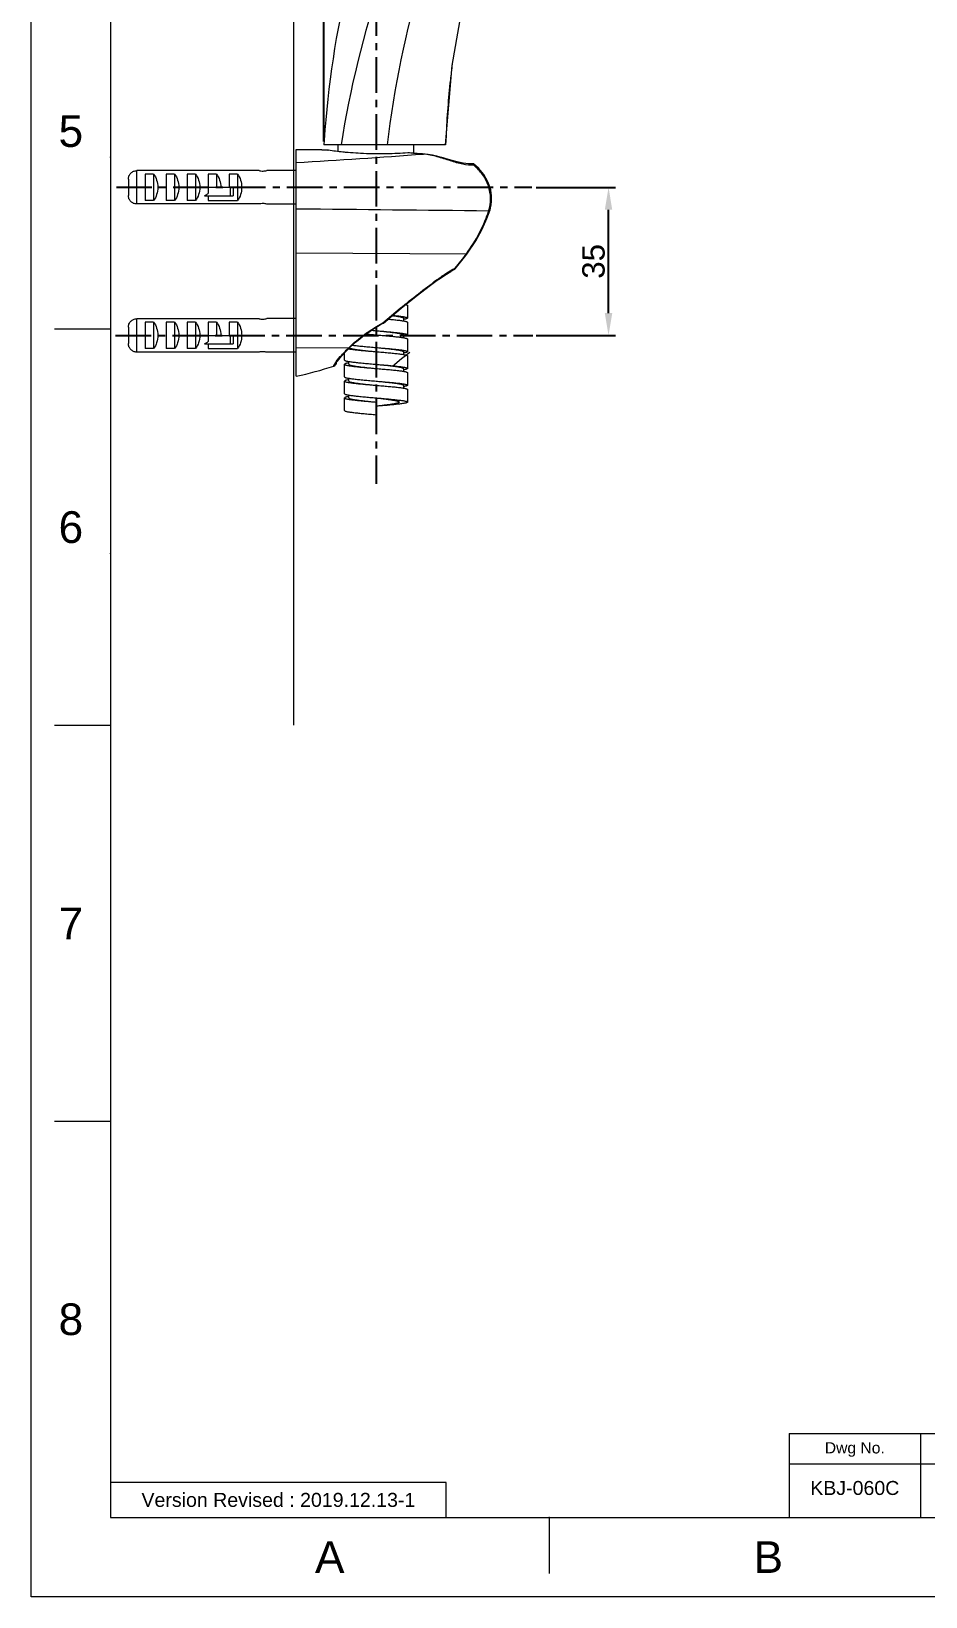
# Model space of a CAD drawing. Header units: millimetres. Extents: x 789 to 1209, y -1278 to -684.
# Drawn here: x 789.1 to 948.9, y -1277.8 to -998.3 of the extents above; entities that cross this region are included whole.
import ezdxf

# ---------------------------------------------------------------- set-up
doc = ezdxf.new("R2010")
doc.units = ezdxf.units.MM
doc.header["$LTSCALE"] = 0.1
doc.linetypes.add('CENTERX2', pattern=[101.6, 63.5, -12.7, 12.7, -12.7])
doc.layers.get('0').update_dxf_attribs({"lineweight": 13})
doc.layers.add('CENTER', color=1, linetype='CENTERX2')
doc.layers.add('TEXT', color=2, linetype='Continuous')
doc.layers.add('DIM', color=3, linetype='Continuous', lineweight=9)
doc.layers.add('FORM', color=7, linetype='Continuous', lineweight=13)
doc.styles.get("Standard").update_dxf_attribs({"font": 'arial.ttf'})
doc.dimstyles.new('ISO-25', dxfattribs={"dimtxt": 2.5, "dimasz": 2.5, "dimexe": 1.25, "dimexo": 0.625, "dimtad": 1, "dimlfac": 1.333333, "dimtxsty": 'Standard', "dimcen": 2.5, "dimadec": 0, "dimazin": 0, "dimtfac": 1, "dimtmove": 0, "dimatfit": 3, "dimfxl": 0, "dimarcsym": 0})

# ---------------------------------------------------------------- blocks, each defined once
blk = doc.blocks.new('*D16')
at = {"layer": 'Defpoints', "color": 0}
for p in [(951.9, -851.79), (951.9, -875.42), (841.42, -1018.59)]:
    blk.add_point(p, dxfattribs=at)
at = {"layer": 'DIM', "color": 0, "linetype": 'ByBlock', "lineweight": -2}
for p, q in [((841.42, -1017.97), (841.42, -850.54)), ((845.42, -851.79), (947.9, -851.79)), ((951.9, -874.79), (951.9, -850.54))]:
    blk.add_line(p, q, dxfattribs=at)
at = {"layer": 'DIM', "color": 0}
for points in [[(845.42, -851.13), (845.42, -852.46), (841.42, -851.79)], [(947.9, -851.13), (947.9, -852.46), (951.9, -851.79)]]:
    blk.add_solid(points, dxfattribs=at)
at = {"layer": 'DIM', "color": 0, "insert": (896.66, -848.76), "char_height": 4, "attachment_point": 5}
blk.add_mtext('147,3', dxfattribs=at)
blk = doc.blocks.new('*D19')
at = {"layer": 'Defpoints', "color": 0}
for p in [(878.74, -1026.17), (892.27, -1026.17), (878.74, -1052.61)]:
    blk.add_point(p, dxfattribs=at)
at = {"layer": 'DIM', "color": 0, "linetype": 'ByBlock', "lineweight": -2}
for p, q in [((879.36, -1026.17), (893.52, -1026.17)), ((892.27, -1048.61), (892.27, -1030.17)), ((879.36, -1052.61), (893.52, -1052.61))]:
    blk.add_line(p, q, dxfattribs=at)
at = {"layer": 'DIM', "color": 0}
for points in [[(891.6, -1030.17), (892.93, -1030.17), (892.27, -1026.17)], [(891.6, -1048.61), (892.93, -1048.61), (892.27, -1052.61)]]:
    blk.add_solid(points, dxfattribs=at)
at = {"layer": 'DIM', "color": 0, "insert": (889.6, -1039.39), "char_height": 4, "attachment_point": 5, "rotation": 90}
blk.add_mtext('35', dxfattribs=at)

msp = doc.modelspace()

# ---------------------------------------------------------------- linework, layer by layer
for p, q in [((803.291, -697.981), (803.291, -1263.637)), ((803.291, -1051.516), (793.291, -1051.516)), ((803.291, -1122.223), (793.291, -1122.223)), ((803.291, -1192.93), (793.291, -1192.93)), ((803.291, -1263.637), (1195.008, -1263.637)), ((881.634, -1263.637), (881.634, -1273.637))]:
    msp.add_line(p, q)
at = {"color": 7, "linetype": 'Continuous'}
for p, q in [((836.049, -1122.173), (836.049, -725.107)), ((863.168, -1018.59), (864.333, -1004.39)), ((863.233, -1016.971), (863.168, -1018.59)), ((836.493, -1059.887), (836.493, -1019.387)), ((836.493, -1019.387), (841.068, -1019.387)), ((841.068, -1019.537), (841.068, -1019.387)), ((842.109, -1019.541), (841.068, -1019.54)), ((841.473, -1017.726), (841.418, -1018.59)), ((841.473, -1017.726), (841.418, -1018.59)), ((863.168, -1018.59), (841.418, -1018.59)), ((842.25, -1019.554), (842.109, -1019.541)), ((843.993, -1019.787), (843.993, -1018.59)), ((856.439, -1020.008), (856.439, -1019.999)), ((857.493, -1020.095), (857.493, -1018.59)), ((858.734, -1020.186), (858.091, -1020.142)), ((859.311, -1020.222), (858.714, -1020.185)), ((868.033, -1021.948), (867.289, -1021.96)), ((868.126, -1021.974), (868.033, -1021.948)), ((806.493, -1024.713), (806.493, -1027.618)), ((829.843, -1023.189), (807.993, -1023.189)), ((807.993, -1029.142), (807.993, -1023.189)), ((810.993, -1023.823), (809.493, -1023.823)), ((809.493, -1023.823), (809.493, -1028.507)), ((810.993, -1023.823), (810.993, -1028.507)), ((814.743, -1023.823), (813.243, -1023.823)), ((813.243, -1023.823), (813.243, -1028.507)), ((814.743, -1023.823), (814.743, -1028.507)), ((818.493, -1023.823), (816.993, -1023.823)), ((816.993, -1023.823), (816.993, -1028.507)), ((818.493, -1023.823), (818.493, -1028.507)), ((822.243, -1023.823), (820.743, -1023.823)), ((820.743, -1023.823), (820.743, -1026.165)), ((822.243, -1023.823), (822.243, -1026.165)), ((825.993, -1023.823), (824.493, -1023.823)), ((824.493, -1023.823), (824.493, -1026.165)), ((825.993, -1023.823), (825.993, -1028.507)), ((831.218, -1023.172), (831.243, -1023.165)), ((831.243, -1023.165), (831.218, -1023.172)), ((836.493, -1023.165), (831.243, -1023.165)), ((820.073, -1027.665), (825.237, -1027.665)), ((820.743, -1026.165), (825.237, -1026.165)), ((820.743, -1026.165), (820.743, -1027.258)), ((820.743, -1027.665), (820.743, -1028.507)), ((824.676, -1026.165), (824.676, -1027.665)), ((825.237, -1026.165), (825.237, -1027.665)), ((829.843, -1029.142), (807.993, -1029.142)), ((810.993, -1028.507), (809.493, -1028.507)), ((814.743, -1028.507), (813.243, -1028.507)), ((818.493, -1028.507), (816.993, -1028.507)), ((820.743, -1028.507), (825.993, -1028.507)), ((831.218, -1029.159), (831.243, -1029.165)), ((831.243, -1029.165), (831.218, -1029.159)), ((836.493, -1029.165), (831.243, -1029.165)), ((836.493, -1037.867), (866.898, -1038.03)), ((861.896, -1042.597), (863.018, -1041.825)), ((863.018, -1041.825), (864.068, -1041.168)), ((864.064, -1041.171), (864.82, -1040.764)), ((864.847, -1040.744), (864.82, -1040.764)), ((864.869, -1040.699), (864.847, -1040.743)), ((864.868, -1040.584), (864.869, -1040.699)), ((858.12, -1045.438), (859.467, -1044.398)), ((859.442, -1044.417), (860.721, -1043.452)), ((856.368, -1047.258), (856.368, -1049.508)), ((856.732, -1046.532), (858.157, -1045.41)), ((829.843, -1049.629), (807.993, -1049.629)), ((807.993, -1055.582), (807.993, -1049.629)), ((810.993, -1050.263), (809.493, -1050.263)), ((809.493, -1050.263), (809.493, -1054.947)), ((810.993, -1050.263), (810.993, -1054.947)), ((814.743, -1050.263), (813.243, -1050.263)), ((813.243, -1050.263), (813.243, -1054.947)), ((814.743, -1050.263), (814.743, -1054.947)), ((818.493, -1050.263), (816.993, -1050.263)), ((816.993, -1050.263), (816.993, -1054.947)), ((818.493, -1050.263), (818.493, -1054.947)), ((822.243, -1050.263), (820.743, -1050.263)), ((820.743, -1050.263), (820.743, -1052.605)), ((822.243, -1050.263), (822.243, -1052.605)), ((825.993, -1050.263), (824.493, -1050.263)), ((824.493, -1050.263), (824.493, -1052.605)), ((825.993, -1050.263), (825.993, -1054.947)), ((831.218, -1049.612), (831.243, -1049.605)), ((831.243, -1049.605), (831.218, -1049.612)), ((836.493, -1049.605), (831.243, -1049.605)), ((851.361, -1050.792), (852.037, -1050.418)), ((851.79, -1050.554), (852.037, -1050.418)), ((851.945, -1050.362), (851.972, -1050.339)), ((851.945, -1050.362), (852.036, -1050.418)), ((852.037, -1050.418), (852.039, -1050.416)), ((855.618, -1049.508), (855.618, -1050.012)), ((856.368, -1050.258), (856.368, -1052.508)), ((806.493, -1051.153), (806.493, -1054.058)), ((820.743, -1052.605), (825.237, -1052.605)), ((820.743, -1052.605), (820.743, -1053.698)), ((824.676, -1052.605), (824.676, -1054.105)), ((825.237, -1052.605), (825.237, -1054.105)), ((855.618, -1052.508), (855.618, -1053.009)), ((856.368, -1053.258), (856.368, -1055.508)), ((829.843, -1055.582), (807.993, -1055.582)), ((810.993, -1054.947), (809.493, -1054.947)), ((814.743, -1054.947), (813.243, -1054.947)), ((818.493, -1054.947), (816.993, -1054.947)), ((820.073, -1054.105), (825.237, -1054.105)), ((820.743, -1054.105), (820.743, -1054.947)), ((820.743, -1054.947), (825.993, -1054.947)), ((831.218, -1055.599), (831.243, -1055.605)), ((831.243, -1055.605), (831.218, -1055.599)), ((836.493, -1055.605), (831.243, -1055.605)), ((836.493, -1054.808), (845.929, -1054.746)), ((845.118, -1057.008), (845.118, -1055.567)), ((855.618, -1055.508), (855.618, -1056.012)), ((856.368, -1055.508), (856.367, -1055.516)), ((856.368, -1056.258), (856.368, -1058.508)), ((843.614, -1057.271), (843.622, -1057.26)), ((843.758, -1057.322), (843.881, -1057.141)), ((845.118, -1060.008), (845.118, -1057.758)), ((845.868, -1057.758), (845.868, -1057.257)), ((855.618, -1058.508), (855.618, -1059.01)), ((845.118, -1063.008), (845.118, -1060.758)), ((845.868, -1060.758), (845.868, -1060.254)), ((855.618, -1061.508), (855.618, -1062.011)), ((856.368, -1059.258), (856.368, -1061.508)), ((845.118, -1066.008), (845.118, -1063.758)), ((845.868, -1063.758), (845.868, -1063.255)), ((850.743, -1063.758), (850.809, -1063.764)), ((850.743, -1064.508), (850.832, -1064.516)), ((850.809, -1063.764), (850.821, -1063.765)), ((850.821, -1064.516), (850.821, -1063.766)), ((850.832, -1066.766), (850.832, -1064.516)), ((856.368, -1062.258), (856.368, -1064.508)), ((850.743, -1066.758), (850.832, -1066.766))]:
    msp.add_line(p, q, dxfattribs=at)
msp.add_lwpolyline([(789.15, -683.839), (1209.15, -683.839), (1209.15, -1277.779), (789.15, -1277.779)], close=True)
for points in [[(864.333, -1004.39), (866.984, -989.403), (871.123, -974.543), (876.552, -960.421)], [(856.437, -1019.999), (855.683, -1020.054), (854.283, -1020.13), (852.765, -1020.178), (851.183, -1020.191), (849.567, -1020.168), (847.987, -1020.109), (846.487, -1020.018), (845.113, -1019.904), (843.913, -1019.778), (842.919, -1019.653), (842.25, -1019.554)], [(858.105, -1020.143), (857.411, -1020.088), (856.69, -1020.024), (856.437, -1019.999)], [(868.033, -1021.948), (867.268, -1021.959), (866.221, -1021.838), (864.991, -1021.569), (863.69, -1021.21), (862.589, -1020.893), (861.622, -1020.631), (860.768, -1020.433), (859.997, -1020.296), (859.311, -1020.222)], [(867.289, -1021.96), (866.292, -1021.85), (865.133, -1021.604), (863.835, -1021.252), (862.698, -1020.923), (861.704, -1020.652), (860.829, -1020.445), (860.043, -1020.302), (859.341, -1020.224)], [(864.847, -1040.744), (866.949, -1038.126), (868.549, -1035.731), (869.683, -1033.636), (870.515, -1031.758), (871.093, -1030.197), (871.361, -1028.845), (871.365, -1027.583), (871.14, -1026.322), (870.675, -1025.063), (869.972, -1023.864), (869.038, -1022.763), (868.125, -1021.974)], [(864.847, -1040.744), (866.789, -1038.341), (868.347, -1036.063), (869.491, -1034.023), (870.346, -1032.171), (870.939, -1030.647), (871.304, -1029.293), (871.388, -1027.99), (871.22, -1026.644), (870.777, -1025.288), (870.067, -1024), (869.099, -1022.824), (868.147, -1021.993)], [(860.701, -1043.467), (861.911, -1042.586), (863.031, -1041.816)], [(852.039, -1050.416), (853.655, -1049.037), (855.249, -1047.723), (856.732, -1046.532)], [(845.726, -1055.102), (846.192, -1054.643), (846.702, -1054.165), (847.269, -1053.665), (847.904, -1053.139), (848.628, -1052.582), (849.447, -1051.996), (850.363, -1051.393), (851.361, -1050.792)], [(843.881, -1057.141), (844.064, -1056.904), (844.301, -1056.619), (844.589, -1056.292), (844.924, -1055.928), (845.304, -1055.53), (845.726, -1055.102)], [(853.673, -1058.097), (853.688, -1058.084), (855.305, -1056.753), (856.78, -1055.568)], [(843.696, -1057.427), (843.698, -1057.429), (843.758, -1057.322)]]:
    msp.add_lwpolyline(points, dxfattribs=at)
for centre, radius, start, end in [((1023.144, -1024.477), 160.09, 172.71886, 173.72333), ((1020.323, -1024.195), 157.255, 173.7131, 177.36667), ((846.811, -990.115), 29.801, 260.93559, 261.16957), ((735.577, 636.864), 1661.69, 273.481762, 274.266173), ((758.084, -10426.336), 9396.605, 89.3123726, 89.5218957), ((834.047, -1013.998), 40.703, 319.21908, 323.81207), ((869.686, -1050.133), 10.696, 116.77245, 117.44167), ((824.431, -1002.275), 58.861, 281.82525, 288.58788), ((849.162, -1061.479), 6.963, 142.81579, 143.57704), ((849.86, -1062.007), 7.838, 142.54778, 142.72652)]:
    msp.add_arc(centre, radius, start, end, dxfattribs=at)
at = {"color": 7, "linetype": 'Continuous', "extrusion": (0, 0, -1)}
for centre, start_param, end_param in [((809.743, -1026.165), 6.9583168, 8.7496464), ((813.493, -1026.165), 6.9583168, 8.7496464), ((817.243, -1026.165), 0.6751315, 2.4664611), ((820.993, -1026.165), 0.6751315, 1.5707963), ((824.743, -1026.165), 6.9583168, 8.7496464), ((809.743, -1052.605), 6.9583168, 8.7496464), ((813.493, -1052.605), 6.9583168, 8.7496464), ((817.243, -1052.605), 0.6751315, 2.4664611), ((820.993, -1052.605), 0.6751315, 1.5707963), ((824.743, -1052.605), 6.9583168, 8.7496464)]:
    msp.add_ellipse(centre, major_axis=(0, 3), ratio=0.6666667, start_param=start_param, end_param=end_param, dxfattribs=at)
at = {"color": 7, "linetype": 'Continuous'}
for points, knots in [([(886.35, -912.946), (879.793, -920.072), (867.898, -935.431), (854.22, -961.108), (845.034, -988.758), (842.11, -1008.02), (841.473, -1017.726)], [0, 0, 0, 0, 0.2503238, 0.4992769, 0.7485754, 1, 1, 1, 1]), ([(889.752, -916.023), (884.7, -922.625), (877.738, -933.442), (869.169, -948.839), (862.721, -961.537), (856.74, -975.019), (849.756, -993.828), (846.041, -1008.591), (844.476, -1018.59)], [0, 0, 0, 0, 0.2206134, 0.3402569, 0.4677015, 0.5983814, 0.7314125, 1, 1, 1, 1]), ([(893.904, -919.84), (889.384, -925.495), (882.997, -934.972), (875.108, -948.892), (866.818, -965.522), (858.013, -988.655), (853.893, -1008.409), (852.735, -1018.59)], [0, 0, 0, 0, 0.2007661, 0.3158166, 0.4436912, 0.7158274, 1, 1, 1, 1]), ([(856.438, -1020.008), (855.18, -1020.108), (852.534, -1020.226), (848.642, -1020.183), (845.165, -1019.944), (843.081, -1019.694), (842.236, -1019.562)], [0, 0, 0, 0, 0.2660539, 0.5578368, 0.8198367, 1, 1, 1, 1]), ([(859.19, -1020.222), (858.948, -1020.206), (858.03, -1020.153), (857.113, -1020.074), (856.439, -1020.008)], [0, 0, 0, 0, 0.2636987, 1, 1, 1, 1]), ([(868.227, -1022.24), (867.566, -1022.264), (866.132, -1022.07), (863.965, -1021.429), (862.045, -1020.797), (860.431, -1020.384), (859.604, -1020.249), (859.19, -1020.222)], [0, 0, 0, 0, 0.2135962, 0.4620534, 0.7302666, 0.8661614, 1, 1, 1, 1]), ([(868.227, -1022.24), (868.225, -1022.21), (868.214, -1022.117), (868.179, -1022.014), (868.126, -1021.974)], [0, 0, 0, 0, 0.3112674, 1, 1, 1, 1]), ([(870.853, -1030.408), (871.096, -1029.686), (871.322, -1028.149), (870.914, -1025.875), (869.855, -1023.835), (868.807, -1022.721), (868.227, -1022.24)], [0, 0, 0, 0, 0.2513151, 0.5015084, 0.7512645, 1, 1, 1, 1]), ([(806.493, -1024.713), (806.493, -1024.614), (806.511, -1024.416), (806.622, -1024.035), (806.898, -1023.61), (807.317, -1023.326), (807.696, -1023.209), (807.894, -1023.189), (807.993, -1023.189)], [0, 0, 0, 0, 0.1253089, 0.2506187, 0.500024, 0.7493951, 0.874697, 1, 1, 1, 1]), ([(829.843, -1023.189), (829.948, -1023.212), (830.196, -1023.253), (830.659, -1023.273), (831.013, -1023.221), (831.218, -1023.172)], [0, 0, 0, 0, 0.2320424, 0.5436019, 1, 1, 1, 1]), ([(807.993, -1029.142), (807.894, -1029.142), (807.696, -1029.122), (807.317, -1029.005), (806.898, -1028.72), (806.622, -1028.296), (806.511, -1027.915), (806.493, -1027.717), (806.493, -1027.618)], [0, 0, 0, 0, 0.125303, 0.2506049, 0.499976, 0.7493813, 0.8746911, 1, 1, 1, 1]), ([(820.073, -1027.665), (820.133, -1027.639), (820.37, -1027.528), (820.594, -1027.386), (820.743, -1027.258)], [0, 0, 0, 0, 0.2510721, 1, 1, 1, 1]), ([(831.218, -1029.159), (831.013, -1029.11), (830.659, -1029.058), (830.196, -1029.077), (829.948, -1029.119), (829.843, -1029.142)], [0, 0, 0, 0, 0.456368, 0.7679436, 1, 1, 1, 1]), ([(866.898, -1038.03), (867.746, -1036.869), (868.899, -1035.032), (870.111, -1032.426), (870.625, -1031.085), (870.853, -1030.408)], [0, 0, 0, 0, 0.5006977, 0.7510315, 1, 1, 1, 1]), ([(851.972, -1050.339), (852.984, -1049.456), (855.077, -1047.711), (858.277, -1045.172), (860.98, -1043.103), (863.132, -1041.591), (864.215, -1040.922), (864.757, -1040.64)], [0, 0, 0, 0, 0.2506546, 0.508723, 0.7629194, 0.8859634, 1, 1, 1, 1]), ([(855.905, -1047.063), (855.909, -1047.064), (855.967, -1047.076), (856.068, -1047.1), (856.194, -1047.137), (856.278, -1047.17), (856.325, -1047.198), (856.354, -1047.221), (856.368, -1047.244), (856.368, -1047.258)], [0.87497496, 0.87497496, 0.87497496, 0.87497496, 0.87806664, 0.9179511, 0.94977282, 0.97354311, 0.98252181, 0.98972004, 1, 1, 1, 1]), ([(806.493, -1051.153), (806.493, -1051.054), (806.511, -1050.856), (806.622, -1050.475), (806.898, -1050.05), (807.317, -1049.766), (807.696, -1049.649), (807.894, -1049.629), (807.993, -1049.629)], [0, 0, 0, 0, 0.1253089, 0.2506187, 0.500024, 0.7493951, 0.874697, 1, 1, 1, 1]), ([(829.843, -1049.629), (829.948, -1049.652), (830.196, -1049.693), (830.659, -1049.713), (831.013, -1049.661), (831.218, -1049.612)], [0, 0, 0, 0, 0.2320424, 0.5436019, 1, 1, 1, 1]), ([(845.929, -1054.747), (846.775, -1053.913), (848.689, -1052.31), (850.8, -1050.977), (851.945, -1050.362)], [0, 0, 0, 0, 0.47739, 1, 1, 1, 1]), ([(852.735, -1049.681), (852.788, -1049.686), (853.166, -1049.72), (853.829, -1049.783), (854.56, -1049.862), (855.078, -1049.927), (855.405, -1049.973), (855.689, -1050.019), (855.924, -1050.065), (856.089, -1050.105), (856.196, -1050.139), (856.256, -1050.162), (856.304, -1050.185), (856.345, -1050.211), (856.368, -1050.24), (856.368, -1050.258)], [0.35002977, 0.35002977, 0.35002977, 0.35002977, 0.3783321, 0.54939724, 0.69954492, 0.76497014, 0.82312803, 0.87349201, 0.91562233, 0.9492043, 0.9627343, 0.97409144, 0.98331947, 0.99052225, 1, 1, 1, 1]), ([(853.488, -1049.044), (853.722, -1049.071), (854.064, -1049.114), (854.5, -1049.177), (854.784, -1049.223), (855.029, -1049.27), (855.234, -1049.315), (855.395, -1049.361), (855.502, -1049.401), (855.563, -1049.435), (855.599, -1049.462), (855.618, -1049.491), (855.618, -1049.508)], [0.55511149, 0.55511149, 0.55511149, 0.55511149, 0.69748562, 0.76279212, 0.82088489, 0.87124566, 0.91345519, 0.94721555, 0.9724274, 0.98191106, 0.98945456, 1, 1, 1, 1]), ([(853.533, -1049.006), (853.645, -1049.017), (854.041, -1049.056), (854.56, -1049.112), (855.078, -1049.177), (855.405, -1049.223), (855.689, -1049.27), (855.924, -1049.315), (856.089, -1049.355), (856.196, -1049.389), (856.256, -1049.412), (856.304, -1049.435), (856.345, -1049.461), (856.368, -1049.49), (856.368, -1049.508)], [0.49044307, 0.49044307, 0.49044307, 0.49044307, 0.54939675, 0.69954509, 0.76496912, 0.82312912, 0.87349005, 0.91562423, 0.94920161, 0.96273349, 0.97409354, 0.98331903, 0.9905197, 1, 1, 1, 1]), ([(856.368, -1049.508), (856.368, -1049.534), (856.323, -1049.573), (856.255, -1049.605), (856.171, -1049.636), (856.065, -1049.666), (855.88, -1049.711), (855.729, -1049.739), (855.621, -1049.757)], [0, 0, 0, 0, 0.0973575, 0.1806662, 0.2905866, 0.4276701, 0.5919193, 1, 1, 1, 1]), ([(848.791, -1052.339), (849.076, -1052.365), (849.726, -1052.422), (850.377, -1052.477), (850.743, -1052.508)], [0.65700522, 0.65700522, 0.65700522, 0.65700522, 0.80715602, 1, 1, 1, 1]), ([(848.824, -1052.315), (848.842, -1052.317), (849.164, -1052.351), (849.804, -1052.416), (850.426, -1052.477), (850.743, -1052.508)], [0.61216358, 0.61216358, 0.61216358, 0.61216358, 0.6228669, 0.80777614, 1, 1, 1, 1]), ([(850.743, -1051.758), (851.06, -1051.789), (851.682, -1051.85), (852.585, -1051.942), (853.417, -1052.033), (854.052, -1052.112), (854.5, -1052.177), (854.784, -1052.223), (855.029, -1052.27), (855.234, -1052.315), (855.395, -1052.361), (855.502, -1052.401), (855.563, -1052.435), (855.599, -1052.462), (855.618, -1052.491), (855.618, -1052.508)], [0, 0, 0, 0, 0.1922217, 0.3771293, 0.5476986, 0.6974799, 0.7627855, 0.8208795, 0.8712398, 0.9134511, 0.9472113, 0.9724254, 0.9819094, 0.9894548, 1, 1, 1, 1]), ([(850.743, -1051.758), (851.109, -1051.789), (851.826, -1051.85), (852.868, -1051.942), (853.829, -1052.033), (854.56, -1052.112), (855.078, -1052.177), (855.405, -1052.223), (855.689, -1052.269), (855.924, -1052.315), (856.089, -1052.355), (856.196, -1052.389), (856.256, -1052.412), (856.304, -1052.435), (856.345, -1052.461), (856.368, -1052.49), (856.368, -1052.508)], [0, 0, 0, 0, 0.1928441, 0.3783321, 0.5493972, 0.6995449, 0.7649701, 0.823128, 0.873492, 0.9156223, 0.9492043, 0.9627343, 0.9740914, 0.9833195, 0.9905222, 1, 1, 1, 1]), ([(850.743, -1052.508), (851.109, -1052.539), (851.826, -1052.6), (852.868, -1052.692), (853.829, -1052.783), (854.56, -1052.862), (855.077, -1052.927), (855.405, -1052.973), (855.689, -1053.019), (855.924, -1053.065), (856.089, -1053.105), (856.196, -1053.139), (856.256, -1053.162), (856.304, -1053.185), (856.345, -1053.211), (856.368, -1053.24), (856.368, -1053.258)], [0, 0, 0, 0, 0.1928416, 0.3783272, 0.5493908, 0.6995381, 0.7649644, 0.8231221, 0.8734859, 0.9156184, 0.9491986, 0.962729, 0.9740903, 0.9833189, 0.9905198, 1, 1, 1, 1]), ([(856.368, -1052.508), (856.368, -1052.534), (856.324, -1052.572), (856.258, -1052.604), (856.175, -1052.635), (856.072, -1052.665), (855.89, -1052.708), (855.742, -1052.736), (855.636, -1052.754)], [0, 0, 0, 0, 0.097839, 0.1812061, 0.2910633, 0.4280802, 0.5921976, 1, 1, 1, 1]), ([(807.993, -1055.582), (807.894, -1055.582), (807.696, -1055.562), (807.317, -1055.445), (806.898, -1055.16), (806.622, -1054.736), (806.511, -1054.355), (806.493, -1054.157), (806.493, -1054.058)], [0, 0, 0, 0, 0.125303, 0.2506049, 0.499976, 0.7493813, 0.8746911, 1, 1, 1, 1]), ([(820.073, -1054.105), (820.133, -1054.079), (820.37, -1053.968), (820.594, -1053.826), (820.743, -1053.698)], [0, 0, 0, 0, 0.2510721, 1, 1, 1, 1]), ([(831.218, -1055.599), (831.013, -1055.55), (830.659, -1055.498), (830.196, -1055.517), (829.948, -1055.559), (829.843, -1055.582)], [0, 0, 0, 0, 0.456368, 0.7679436, 1, 1, 1, 1]), ([(843.637, -1057.241), (843.939, -1056.848), (844.69, -1056.002), (845.477, -1055.191), (845.929, -1054.747)], [0, 0, 0, 0, 0.4386506, 1, 1, 1, 1]), ([(845.697, -1054.977), (845.725, -1054.982), (845.848, -1055.005), (846.08, -1055.043), (846.408, -1055.089), (846.925, -1055.154), (847.657, -1055.233), (848.618, -1055.324), (849.659, -1055.416), (850.377, -1055.477), (850.743, -1055.508)], [0.11133517, 0.11133517, 0.11133517, 0.11133517, 0.12650882, 0.17687257, 0.23502963, 0.30045625, 0.45060409, 0.62166897, 0.80715637, 1, 1, 1, 1]), ([(845.881, -1054.793), (845.884, -1054.797), (845.897, -1054.811), (845.923, -1054.831), (845.984, -1054.865), (846.091, -1054.905), (846.252, -1054.951), (846.457, -1054.996), (846.702, -1055.043), (846.986, -1055.089), (847.434, -1055.154), (848.069, -1055.233), (848.901, -1055.324), (849.804, -1055.416), (850.426, -1055.477), (850.743, -1055.508)], [0.00758081, 0.00758081, 0.00758081, 0.00758081, 0.0105432, 0.01808975, 0.02757411, 0.05278183, 0.08654608, 0.12875209, 0.17911598, 0.23720614, 0.30251484, 0.45229634, 0.62286675, 0.80777605, 1, 1, 1, 1]), ([(846.362, -1054.332), (846.373, -1054.333), (846.507, -1054.351), (846.925, -1054.404), (847.657, -1054.483), (848.618, -1054.574), (849.659, -1054.666), (850.377, -1054.727), (850.743, -1054.758)], [0.22916881, 0.22916881, 0.22916881, 0.22916881, 0.23503084, 0.30045399, 0.45060234, 0.62166796, 0.80715602, 1, 1, 1, 1]), ([(850.743, -1054.758), (851.06, -1054.789), (851.682, -1054.85), (852.585, -1054.942), (853.417, -1055.033), (854.052, -1055.112), (854.5, -1055.177), (854.784, -1055.223), (855.029, -1055.27), (855.234, -1055.315), (855.395, -1055.361), (855.502, -1055.401), (855.563, -1055.435), (855.599, -1055.462), (855.618, -1055.491), (855.618, -1055.508)], [0, 0, 0, 0, 0.192224, 0.3771336, 0.5477044, 0.6974865, 0.7627912, 0.8208859, 0.8712447, 0.9134562, 0.9472147, 0.9724283, 0.98191, 0.9894539, 1, 1, 1, 1]), ([(850.743, -1054.758), (851.109, -1054.789), (851.826, -1054.85), (852.868, -1054.942), (853.829, -1055.033), (854.56, -1055.112), (855.077, -1055.177), (855.405, -1055.223), (855.689, -1055.269), (855.924, -1055.315), (856.089, -1055.355), (856.196, -1055.389), (856.256, -1055.412), (856.304, -1055.435), (856.345, -1055.461), (856.368, -1055.49), (856.368, -1055.508)], [0, 0, 0, 0, 0.1928416, 0.3783272, 0.5493908, 0.6995381, 0.7649644, 0.8231221, 0.8734859, 0.9156184, 0.9491986, 0.962729, 0.9740903, 0.9833189, 0.9905198, 1, 1, 1, 1]), ([(850.743, -1055.508), (851.109, -1055.539), (851.826, -1055.6), (852.868, -1055.692), (853.829, -1055.783), (854.56, -1055.862), (855.078, -1055.927), (855.405, -1055.973), (855.689, -1056.019), (855.924, -1056.065), (856.089, -1056.105), (856.196, -1056.139), (856.256, -1056.162), (856.304, -1056.185), (856.345, -1056.211), (856.368, -1056.24), (856.368, -1056.258)], [0, 0, 0, 0, 0.192844, 0.3783321, 0.5493977, 0.699546, 0.7649692, 0.8231295, 0.8734907, 0.9156239, 0.9492029, 0.9627352, 0.9740927, 0.9833188, 0.9905212, 1, 1, 1, 1]), ([(856.367, -1055.516), (856.365, -1055.527), (856.349, -1055.551), (856.307, -1055.58), (856.246, -1055.609), (856.123, -1055.652), (855.917, -1055.703), (855.737, -1055.737), (855.634, -1055.755)], [0, 0, 0, 0, 0.043426, 0.1054341, 0.1910426, 0.3019131, 0.6005085, 1, 1, 1, 1]), ([(843.193, -1058.066), (843.187, -1057.964), (843.308, -1057.701), (843.458, -1057.482), (843.559, -1057.345)], [0, 0, 0, 0, 0.3748228, 1, 1, 1, 1]), ([(843.193, -1058.066), (843.327, -1058.02), (843.574, -1057.848), (843.686, -1057.569), (843.701, -1057.428)], [0, 0, 0, 0, 0.4997865, 1, 1, 1, 1]), ([(845.118, -1057.008), (845.118, -1057.026), (845.141, -1057.055), (845.182, -1057.081), (845.229, -1057.104), (845.29, -1057.127), (845.396, -1057.161), (845.562, -1057.201), (845.797, -1057.246), (846.08, -1057.293), (846.408, -1057.339), (846.925, -1057.404), (847.657, -1057.483), (848.618, -1057.574), (849.659, -1057.666), (850.377, -1057.727), (850.743, -1057.758)], [0, 0, 0, 0, 0.0094801, 0.0166796, 0.0259076, 0.037268, 0.0507977, 0.0843774, 0.1265088, 0.1768726, 0.2350296, 0.3004563, 0.4506041, 0.621669, 0.8071564, 1, 1, 1, 1]), ([(845.85, -1057.512), (845.745, -1057.53), (845.596, -1057.557), (845.415, -1057.601), (845.311, -1057.631), (845.228, -1057.662), (845.162, -1057.694), (845.118, -1057.732), (845.118, -1057.758)], [0, 0, 0, 0, 0.4078137, 0.5719393, 0.708958, 0.8188175, 0.9021841, 1, 1, 1, 1]), ([(845.118, -1057.758), (845.118, -1057.776), (845.141, -1057.805), (845.182, -1057.831), (845.229, -1057.854), (845.29, -1057.877), (845.396, -1057.911), (845.562, -1057.951), (845.797, -1057.996), (846.08, -1058.043), (846.408, -1058.089), (846.925, -1058.154), (847.657, -1058.233), (848.618, -1058.324), (849.659, -1058.416), (850.377, -1058.477), (850.743, -1058.508)], [0, 0, 0, 0, 0.0094778, 0.0166807, 0.0259084, 0.0372655, 0.0507958, 0.0843775, 0.1265081, 0.1768718, 0.23503, 0.3004549, 0.4506026, 0.6216678, 0.8071558, 1, 1, 1, 1]), ([(845.868, -1057.758), (845.868, -1057.775), (845.887, -1057.804), (845.923, -1057.831), (845.984, -1057.865), (846.091, -1057.905), (846.252, -1057.951), (846.457, -1057.996), (846.702, -1058.043), (846.986, -1058.089), (847.434, -1058.154), (848.069, -1058.233), (848.901, -1058.324), (849.804, -1058.416), (850.426, -1058.477), (850.743, -1058.508)], [0, 0, 0, 0, 0.0105432, 0.0180902, 0.027574, 0.0527819, 0.0865459, 0.1287523, 0.1791157, 0.2372064, 0.3025145, 0.452296, 0.6228665, 0.8077759, 1, 1, 1, 1]), ([(850.743, -1057.758), (851.06, -1057.789), (851.682, -1057.85), (852.585, -1057.942), (853.417, -1058.033), (854.052, -1058.112), (854.5, -1058.177), (854.784, -1058.223), (855.029, -1058.27), (855.234, -1058.315), (855.395, -1058.361), (855.502, -1058.401), (855.563, -1058.435), (855.599, -1058.462), (855.618, -1058.491), (855.618, -1058.508)], [0, 0, 0, 0, 0.1922242, 0.3771339, 0.5477048, 0.6974869, 0.7627911, 0.8208863, 0.8712447, 0.9134565, 0.9472147, 0.9724284, 0.9819095, 0.9894539, 1, 1, 1, 1]), ([(850.743, -1057.758), (851.109, -1057.789), (851.826, -1057.85), (852.868, -1057.942), (853.829, -1058.033), (854.56, -1058.112), (855.078, -1058.177), (855.405, -1058.223), (855.689, -1058.269), (855.924, -1058.315), (856.089, -1058.355), (856.196, -1058.389), (856.256, -1058.412), (856.304, -1058.435), (856.345, -1058.461), (856.368, -1058.49), (856.368, -1058.508)], [0, 0, 0, 0, 0.192844, 0.3783321, 0.5493977, 0.699546, 0.7649692, 0.8231295, 0.8734907, 0.9156239, 0.9492029, 0.9627352, 0.9740927, 0.9833188, 0.9905212, 1, 1, 1, 1]), ([(850.743, -1058.508), (851.109, -1058.539), (851.826, -1058.6), (852.868, -1058.692), (853.829, -1058.783), (854.56, -1058.862), (855.078, -1058.927), (855.405, -1058.973), (855.689, -1059.019), (855.924, -1059.065), (856.089, -1059.105), (856.196, -1059.139), (856.256, -1059.162), (856.304, -1059.185), (856.345, -1059.211), (856.368, -1059.24), (856.368, -1059.258)], [0, 0, 0, 0, 0.1928439, 0.3783314, 0.5493962, 0.6995438, 0.764971, 0.8231271, 0.8734925, 0.9156218, 0.949204, 0.9627326, 0.9740915, 0.9833206, 0.9905213, 1, 1, 1, 1]), ([(856.368, -1058.508), (856.368, -1058.534), (856.323, -1058.572), (856.257, -1058.604), (856.173, -1058.635), (856.068, -1058.665), (855.885, -1058.709), (855.735, -1058.737), (855.628, -1058.756)], [0, 0, 0, 0, 0.0975933, 0.1809424, 0.2908288, 0.4278716, 0.5920652, 1, 1, 1, 1]), ([(845.118, -1060.008), (845.118, -1060.026), (845.141, -1060.055), (845.182, -1060.081), (845.229, -1060.104), (845.29, -1060.127), (845.396, -1060.161), (845.562, -1060.201), (845.797, -1060.246), (846.08, -1060.293), (846.408, -1060.339), (846.925, -1060.404), (847.657, -1060.483), (848.618, -1060.574), (849.659, -1060.666), (850.377, -1060.727), (850.743, -1060.758)], [0, 0, 0, 0, 0.0094778, 0.0166807, 0.0259084, 0.0372655, 0.0507958, 0.0843775, 0.1265081, 0.1768718, 0.23503, 0.3004549, 0.4506026, 0.6216678, 0.8071558, 1, 1, 1, 1]), ([(845.863, -1060.509), (845.755, -1060.528), (845.605, -1060.556), (845.42, -1060.6), (845.314, -1060.63), (845.23, -1060.661), (845.163, -1060.694), (845.118, -1060.732), (845.118, -1060.758)], [0, 0, 0, 0, 0.4080431, 0.5722711, 0.7093426, 0.8192597, 0.9025723, 1, 1, 1, 1]), ([(845.118, -1060.758), (845.118, -1060.776), (845.141, -1060.805), (845.182, -1060.831), (845.229, -1060.854), (845.29, -1060.877), (845.396, -1060.911), (845.562, -1060.951), (845.797, -1060.996), (846.08, -1061.043), (846.408, -1061.089), (846.925, -1061.154), (847.657, -1061.233), (848.618, -1061.324), (849.659, -1061.416), (850.377, -1061.477), (850.743, -1061.508)], [0, 0, 0, 0, 0.0094804, 0.0166809, 0.0259065, 0.0372668, 0.0507985, 0.0843759, 0.1265099, 0.1768711, 0.2350308, 0.3004551, 0.4506034, 0.6216687, 0.8071563, 1, 1, 1, 1]), ([(845.868, -1060.758), (845.868, -1060.775), (845.887, -1060.804), (845.923, -1060.831), (845.984, -1060.865), (846.091, -1060.905), (846.252, -1060.951), (846.457, -1060.996), (846.702, -1061.043), (846.986, -1061.089), (847.434, -1061.154), (848.069, -1061.233), (848.901, -1061.324), (849.804, -1061.416), (850.426, -1061.477), (850.743, -1061.508)], [0, 0, 0, 0, 0.0105434, 0.0180906, 0.0275737, 0.0527823, 0.0865454, 0.1287527, 0.1791152, 0.2372068, 0.3025141, 0.4522957, 0.6228662, 0.8077758, 1, 1, 1, 1]), ([(850.743, -1060.758), (851.06, -1060.789), (851.682, -1060.85), (852.585, -1060.942), (853.417, -1061.033), (854.052, -1061.112), (854.5, -1061.177), (854.784, -1061.223), (855.029, -1061.27), (855.234, -1061.315), (855.395, -1061.361), (855.502, -1061.401), (855.563, -1061.435), (855.599, -1061.462), (855.618, -1061.491), (855.618, -1061.508)], [0, 0, 0, 0, 0.1922243, 0.3771341, 0.5477052, 0.6974872, 0.7627912, 0.8208865, 0.8712449, 0.9134566, 0.947215, 0.9724283, 0.9819092, 0.9894542, 1, 1, 1, 1]), ([(850.743, -1060.758), (851.109, -1060.789), (851.826, -1060.85), (852.868, -1060.942), (853.829, -1061.033), (854.56, -1061.112), (855.078, -1061.177), (855.405, -1061.223), (855.689, -1061.269), (855.924, -1061.315), (856.089, -1061.355), (856.196, -1061.389), (856.256, -1061.412), (856.304, -1061.435), (856.345, -1061.461), (856.368, -1061.49), (856.368, -1061.508)], [0, 0, 0, 0, 0.1928439, 0.3783314, 0.5493962, 0.6995438, 0.764971, 0.8231271, 0.8734925, 0.9156218, 0.949204, 0.9627326, 0.9740915, 0.9833206, 0.9905213, 1, 1, 1, 1]), ([(850.743, -1061.508), (851.109, -1061.539), (851.826, -1061.6), (852.868, -1061.692), (853.829, -1061.783), (854.56, -1061.862), (855.078, -1061.927), (855.405, -1061.973), (855.689, -1062.02), (855.924, -1062.065), (856.089, -1062.105), (856.196, -1062.139), (856.256, -1062.162), (856.304, -1062.185), (856.345, -1062.211), (856.368, -1062.24), (856.368, -1062.258)], [0, 0, 0, 0, 0.1928437, 0.3783314, 0.5493967, 0.6995451, 0.7649691, 0.8231291, 0.87349, 0.9156242, 0.9492016, 0.9627335, 0.9740935, 0.983319, 0.9905197, 1, 1, 1, 1]), ([(856.368, -1061.508), (856.368, -1061.534), (856.324, -1061.572), (856.258, -1061.604), (856.176, -1061.634), (856.072, -1061.664), (855.891, -1061.708), (855.744, -1061.736), (855.638, -1061.754)], [0, 0, 0, 0, 0.0979154, 0.1812718, 0.2911341, 0.428143, 0.5922248, 1, 1, 1, 1]), ([(845.118, -1063.008), (845.118, -1063.026), (845.141, -1063.055), (845.182, -1063.081), (845.229, -1063.104), (845.29, -1063.127), (845.396, -1063.161), (845.562, -1063.201), (845.797, -1063.246), (846.08, -1063.293), (846.408, -1063.339), (846.925, -1063.404), (847.657, -1063.483), (848.618, -1063.574), (849.659, -1063.666), (850.377, -1063.727), (850.743, -1063.758)], [0, 0, 0, 0, 0.0094804, 0.0166809, 0.0259065, 0.0372668, 0.0507985, 0.0843759, 0.1265099, 0.1768711, 0.2350308, 0.3004551, 0.4506034, 0.6216687, 0.8071563, 1, 1, 1, 1]), ([(845.848, -1063.512), (845.742, -1063.53), (845.594, -1063.558), (845.413, -1063.602), (845.31, -1063.632), (845.228, -1063.662), (845.162, -1063.694), (845.118, -1063.732), (845.118, -1063.758)], [0, 0, 0, 0, 0.4077725, 0.5718555, 0.7088648, 0.8187244, 0.9020832, 1, 1, 1, 1]), ([(845.118, -1063.758), (845.118, -1063.776), (845.141, -1063.805), (845.182, -1063.831), (845.229, -1063.854), (845.29, -1063.877), (845.396, -1063.911), (845.562, -1063.951), (845.797, -1063.996), (846.08, -1064.043), (846.408, -1064.089), (846.925, -1064.154), (847.657, -1064.233), (848.617, -1064.324), (849.659, -1064.416), (850.377, -1064.477), (850.743, -1064.508)], [0, 0, 0, 0, 0.0094784, 0.0166792, 0.0259081, 0.0372665, 0.0507948, 0.0843764, 0.1265047, 0.1768689, 0.2350239, 0.3004498, 0.4505933, 0.6216583, 0.8071323, 1, 1, 1, 1]), ([(845.868, -1063.758), (845.868, -1063.775), (845.887, -1063.804), (845.923, -1063.831), (845.984, -1063.865), (846.091, -1063.905), (846.252, -1063.951), (846.457, -1063.996), (846.702, -1064.043), (846.986, -1064.089), (847.434, -1064.154), (848.068, -1064.233), (848.901, -1064.324), (849.804, -1064.416), (850.426, -1064.477), (850.743, -1064.508)], [0, 0, 0, 0, 0.0105437, 0.0180906, 0.0275727, 0.0527817, 0.086543, 0.1287502, 0.1791104, 0.2372018, 0.3025067, 0.4522842, 0.6228544, 0.8077514, 1, 1, 1, 1]), ([(850.82, -1063.767), (851.085, -1063.798), (851.603, -1063.858), (852.355, -1063.948), (853.046, -1064.039), (853.572, -1064.117), (853.943, -1064.181), (854.179, -1064.227), (854.382, -1064.272), (854.551, -1064.318), (854.685, -1064.363), (854.773, -1064.403), (854.823, -1064.436), (854.854, -1064.464), (854.868, -1064.491), (854.868, -1064.508)], [0, 0, 0, 0, 0.1922051, 0.3766034, 0.5463892, 0.6953379, 0.760281, 0.818087, 0.8682664, 0.9104414, 0.9443612, 0.9700123, 0.9798647, 0.9879211, 1, 1, 1, 1]), ([(850.821, -1063.765), (851.183, -1063.795), (851.892, -1063.856), (852.922, -1063.947), (853.869, -1064.037), (854.59, -1064.116), (855.099, -1064.18), (855.422, -1064.226), (855.7, -1064.272), (855.932, -1064.317), (856.094, -1064.357), (856.199, -1064.39), (856.258, -1064.413), (856.305, -1064.436), (856.346, -1064.462), (856.368, -1064.49), (856.368, -1064.508)], [0, 0, 0, 0, 0.1935365, 0.3793009, 0.5503406, 0.7002768, 0.7655592, 0.8235718, 0.8737898, 0.9157969, 0.9492716, 0.9627643, 0.9740943, 0.9833005, 0.9904939, 1, 1, 1, 1]), ([(856.368, -1064.508), (856.368, -1064.526), (856.346, -1064.554), (856.306, -1064.58), (856.259, -1064.603), (856.199, -1064.626), (856.095, -1064.659), (855.933, -1064.699), (855.702, -1064.744), (855.424, -1064.79), (855.102, -1064.835), (854.595, -1064.9), (853.875, -1064.978), (852.93, -1065.069), (851.903, -1065.159), (851.194, -1065.22), (850.833, -1065.25)], [0, 0, 0, 0, 0.00951, 0.0167011, 0.0259068, 0.0372329, 0.0507174, 0.0841787, 0.1261639, 0.176363, 0.2343503, 0.2996138, 0.4495172, 0.6205524, 0.8063584, 1, 1, 1, 1]), ([(854.868, -1064.508), (854.868, -1064.525), (854.854, -1064.552), (854.823, -1064.58), (854.773, -1064.613), (854.685, -1064.653), (854.552, -1064.698), (854.384, -1064.743), (854.181, -1064.789), (853.947, -1064.834), (853.577, -1064.898), (853.053, -1064.976), (852.363, -1065.066), (851.614, -1065.157), (851.097, -1065.217), (850.833, -1065.248)], [0, 0, 0, 0, 0.0120882, 0.0201431, 0.0299949, 0.055635, 0.0895337, 0.1316846, 0.1818327, 0.2396099, 0.3045207, 0.4534233, 0.623201, 0.8076537, 1, 1, 1, 1]), ([(845.118, -1066.008), (845.118, -1066.026), (845.141, -1066.055), (845.182, -1066.081), (845.229, -1066.104), (845.29, -1066.127), (845.396, -1066.161), (845.562, -1066.201), (845.797, -1066.246), (846.08, -1066.293), (846.408, -1066.339), (846.925, -1066.404), (847.657, -1066.483), (848.617, -1066.574), (849.659, -1066.666), (850.377, -1066.727), (850.743, -1066.758)], [0, 0, 0, 0, 0.0094784, 0.0166792, 0.0259081, 0.0372665, 0.0507948, 0.0843764, 0.1265047, 0.1768689, 0.2350239, 0.3004498, 0.4505933, 0.6216583, 0.8071323, 1, 1, 1, 1])]:
    msp.add_open_spline(points, degree=3, knots=knots, dxfattribs=at)
msp.add_open_spline([(849.752, -1051.673), (850.082, -1051.702), (850.413, -1051.73), (850.743, -1051.758)], degree=3, dxfattribs=at)
for p in [(803.291, -1020.809), (803.291, -1091.516), (803.291, -1122.223), (803.291, -1192.93), (881.634, -1263.637)]:
    msp.add_point(p)
at = {"layer": 'CENTER'}
for p, q in [((850.743, -931.823), (850.743, -1079.1)), ((804.342, -1026.165), (878.578, -1026.165)), ((804.198, -1052.605), (878.74, -1052.605))]:
    msp.add_line(p, q, dxfattribs=at)
at = {"layer": 'FORM'}
for p, q in [((924.508, -1248.637), (1195.008, -1248.637)), ((924.508, -1248.637), (924.508, -1263.637)), ((948.008, -1248.637), (948.008, -1263.637)), ((995.008, -1254.137), (924.508, -1254.137))]:
    msp.add_line(p, q, dxfattribs=at)
msp.add_lwpolyline([(803.291, -1263.637), (863.291, -1263.637), (863.291, -1257.387), (803.291, -1257.387)], close=True, dxfattribs=at)

# ---------------------------------------------------------------- texts
at = {"char_height": 5.657, "attachment_point": 5}
for s, width, insert in [('5', 50, (796.22, -1016.162)), ('6', 50, (796.22, -1086.869)), ('7', 50, (796.22, -1157.577)), ('8', 50, (796.22, -1228.284)), ('A', 10, (842.463, -1270.708)), ('B', 10, (920.806, -1270.708))]:
    msp.add_mtext_dynamic_manual_height_columns(s, width=width, gutter_width=12.5, heights=[0], dxfattribs=dict(at, insert=insert))
at = {"layer": 'TEXT', "attachment_point": 5}
for s, width, insert, char_height in [('Dwg No.', 23.5, (936.258, -1251.5), 2), ('KBJ-060C', 23.5, (936.258, -1258.387), 2.5), ('Version Revised : 2019.12.13-1', 60, (833.291, -1260.512), 2.5)]:
    msp.add_mtext_dynamic_manual_height_columns(s, width=width, gutter_width=12.5, heights=[0], dxfattribs=dict(at, insert=insert, char_height=char_height))

# ---------------------------------------------------------------- dimensions: what is measured, and where the dimension line sits
at = {"layer": 'DIM'}
dim = msp.add_linear_dim(base=(951.903, -851.792), p1=(841.418, -1018.59), p2=(951.903, -875.417), dimstyle='ISO-25', override={"dimtxt": 4, "dimasz": 4, "dimdec": 1, "dimlfac": 1.333333, "dimtdec": 1, "dimfxl": 1.25, "dimarcsym": 1}, dxfattribs=at)
dim.commit()
dim.dimension.update_dxf_attribs({"geometry": '*D16', "text_midpoint": (896.661, -848.764)})
dim = msp.add_linear_dim(base=(892.266, -1026.165), p1=(878.74, -1052.605), p2=(878.74, -1026.165), angle=90, text='35', dimstyle='ISO-25', override={"dimtxt": 4, "dimasz": 4, "dimdec": 1, "dimlfac": 1.333333, "dimtdec": 1, "dimfxl": 1.25, "dimarcsym": 1}, dxfattribs=at)
dim.commit()
dim.dimension.update_dxf_attribs({"geometry": '*D19', "text_midpoint": (889.597, -1039.385)})

doc.saveas('drawing.dxf')
